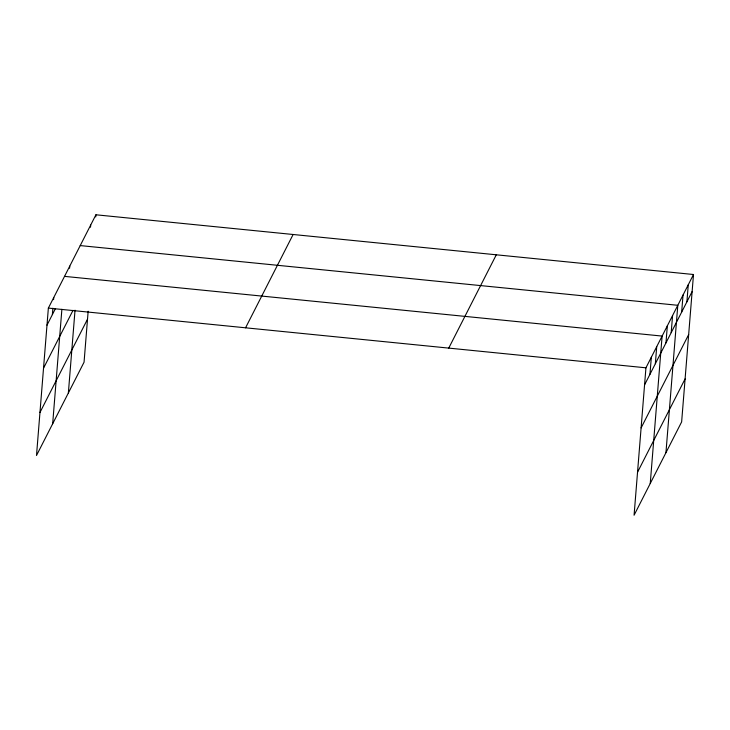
<?xml version="1.0" encoding="UTF-8"?>
<svg xmlns="http://www.w3.org/2000/svg" width="730" height="730" viewBox="0 0 730 730"><rect width="100%" height="100%" fill="white"/><g stroke="black" fill="none" stroke-linecap="round" stroke-linejoin="round"><path stroke-width="1.09" d="M693.5 274.507L645.94 367.81L634.078 515.216L681.637 421.904L693.5 274.507L95.922 214.784L48.362 308.096L36.5 455.493L84.059 362.19L88.157 311.226M52.377 314.594L52.889 308.197M53.582 299.656L53.746 297.521M52.669 423.774L61.886 309.292M69.587 268.238L69.761 266.103M68.365 392.977L75.026 310.204M90.52 227.185L90.684 225.05M95.749 216.919L95.922 214.784M649.955 374.317L651.333 357.235M655.348 363.741L656.717 346.659M650.248 483.488L662.11 336.083L64.532 276.369M665.97 342.899L667.339 325.826M671.198 332.634L672.576 315.561M665.942 452.7L677.805 305.295L80.227 245.581M681.665 312.112L683.034 295.029M686.894 301.846L688.271 284.764M46.985 325.169L55.316 308.827M43.526 368.175L73.009 310.332M39.958 412.487L87.518 319.183M245.563 327.807L293.122 234.494M448.74 348.11L496.3 254.797M644.563 384.892L692.122 291.58M641.104 427.899L688.664 334.586M637.536 472.21L685.105 378.897M48.362 308.096L645.94 367.81"/></g></svg>
